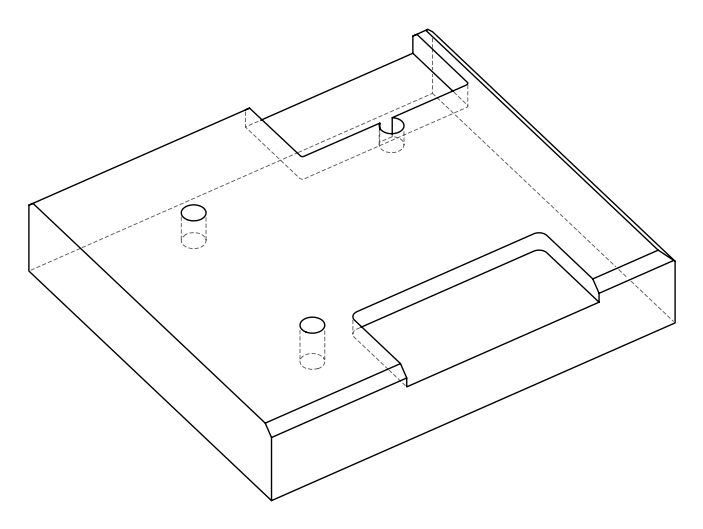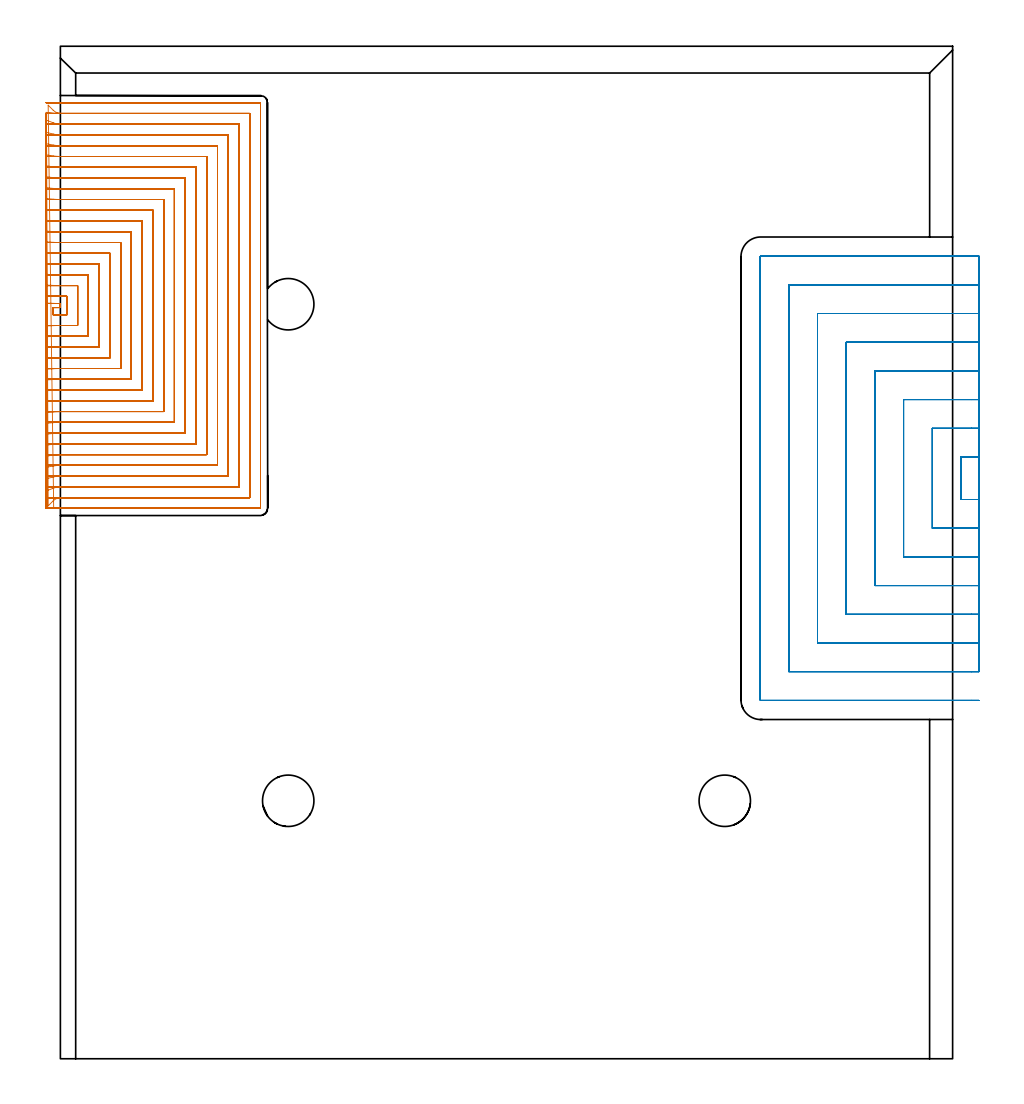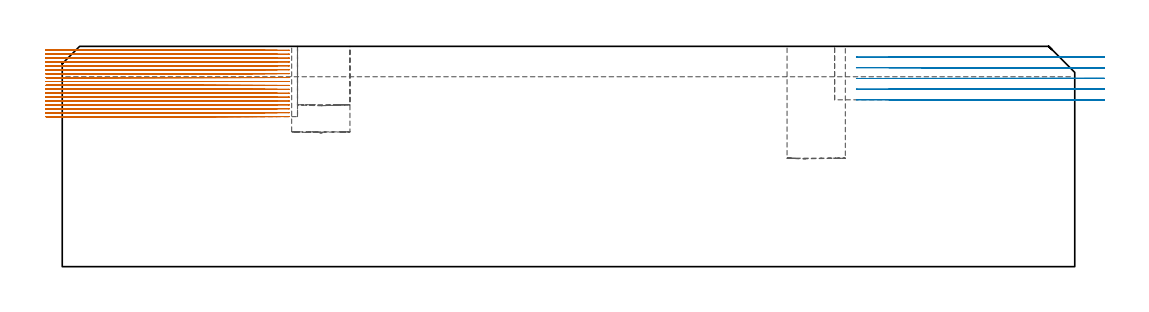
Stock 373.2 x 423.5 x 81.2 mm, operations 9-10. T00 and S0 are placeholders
(PLAN: 10 operations, 3 tool changes, 304 min)
(1 INDEXABLE_INSERT_DRILL_BLIND_HOLE_FROM_SOLID | STEP1POCKET | NXT0302_014 | 0.14 min | 11473 mm3)
(2 INDEXABLE_INSERT_DRILL_BLIND_HOLE_FROM_SOLID_1 | STEP1POCKET_1 | NXT0302_014 | 0.18 min | 14990 mm3)
(3 INDEXABLE_INSERT_DRILL_BLIND_HOLE_FROM_SOLID_2 | STEP1POCKET_2 | NXT0302_014 | 0.1 min | 7846 mm3)
(4 AREA_MILL | FG_CHAMFER_SURFACE | UGT0205_001 | 5.62 min | 4735 mm3)
(5 AREA_MILL_1 | FG_CHAMFER_SURFACE_1 | UGT0205_001 | 4.74 min | 6803 mm3)
(6 AREA_MILL_2 | FG_CHAMFER_SURFACE_2 | UGT0205_001 | 2.55 min | 3940 mm3)
(7 AREA_MILL_3 | FG_CHAMFER_SURFACE_3 | UGT0205_001 | 0.47 min | 478 mm3)
(8 AREA_MILL_4 | FG_CHAMFER_SURFACE_4 | UGT0205_001 | 12.03 min | 22878 mm3)
(9 MILL_SLOT | SLOT_PARTIAL_RECTANGULAR | NXT0201_008 | Follow Part, ap 1.5, ae 75% | 247.3 min | 393852 mm3)
(10 MILL_SLOT_1 | SLOT_PARTIAL_RECTANGULAR_1 | UGT0201_010 | Follow Part, ap 4, ae 75% | 30.84 min | 350801 mm3)
(TOOL NXT0302_014 | Index. Insert Drill 21.5mm [880-D2150L25-03] | D21.5 PA176 FL65 Z2)
(TOOL UGT0205_001 | Chamfer Mill 20 x 3 x 45 deg. | D20 FL50 Z2)
(TOOL NXT0201_008 | ENDMILL 6mm [2P460-0600-NA 1630] | D6 FL26 Z6)
(TOOL UGT0201_010 | End Mill 16 mm | D16 FL22 Z2)
(OP 9 MILL_SLOT)
G17 G21 G94 G90
T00 M6
G54
G17 G0 G90 X-5.998 Y316.075 S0 M3
G43 Z91.2 H1
Z79.761
G94 G1 X-3. Y315.961 F250.
G3 X-0.3 Y315.901 R84. F500.
G1 Y314.199
G3 X-3. Y314.139 R84.
G1 Y311.137
G2 X0.197 Y311.2 R81.
G1 X2.7
Y318.9
X0.198
G2 X-3. Y318.963 R81.
G1 X-5.998 Y319.082 F250.
X-5.997 Y306.508
X-3. Y306.633
G2 X0.197 Y306.7 R76.5 F500.
G1 X7.2
Y323.4
X0.198
G2 X-3. Y323.467 R76.5
G1 X-5.997 Y323.592 F250.
Y301.996
X-3. Y302.129
G2 X0.197 Y302.2 R72. F500.
G1 X11.7
Y327.9
X0.198
G2 X-3. Y327.971 R72.
G1 X-5.997 Y328.104 F250.
Y297.482
X-3. Y297.624
G2 X0.197 Y297.7 R67.5 F500.
G1 X16.2
Y332.4
X0.198
G2 X-3. Y332.476 R67.5
G1 X-5.997 Y332.618 F250.
X-5.996 Y292.967
X-3. Y293.119
G2 X0.197 Y293.2 R63. F500.
G1 X20.7
Y336.9
X0.198
G2 X-3. Y336.981 R63.
G1 X-5.996 Y337.133 F250.
Y288.449
X-3. Y288.613
G2 X0.197 Y288.7 R58.5 F500.
G1 X25.2
Y341.4
X0.198
G2 X-3. Y341.487 R58.5
G1 X-5.996 Y341.651 F250.
X-5.995 Y283.928
X-3. Y284.105
G2 X0.197 Y284.2 R54. F500.
G1 X29.7
Y345.9
X0.198
G2 X-3. Y345.995 R54.
G1 X-5.995 Y346.172 F250.
X-5.994 Y279.403
X-3. Y279.597
G2 X0.197 Y279.7 R49.5 F500.
G1 X34.2
Y350.4
X0.198
G2 X-3. Y350.503 R49.5
G1 X-5.994 Y350.697 F250.
X-5.992 Y274.873
X-3. Y275.086
G2 X0.197 Y275.2 R45. F500.
G1 X38.7
Y354.9
X0.198
G2 X-3. Y355.014 R45.
G1 X-5.992 Y355.227 F250.
X-5.991 Y270.337
X-3. Y270.574
G2 X0.197 Y270.7 R40.5 F500.
G1 X43.2
Y359.4
X0.198
G2 X-3. Y359.526 R40.5
G1 X-5.991 Y359.763 F250.
X-5.988 Y265.791
X-3. Y266.058
G2 X0.197 Y266.2 R36. F500.
G1 X47.7
Y363.9
X0.198
G2 X-3. Y364.042 R36.
G1 X-5.988 Y364.309 F250.
X-5.985 Y261.233
X-3. Y261.537
G2 X0.197 Y261.7 R31.5 F500.
G1 X52.2
Y368.4
X0.198
G2 X-3. Y368.563 R31.5
G1 X-5.985 Y368.867 F250.
X-5.979 Y256.655
X-3. Y257.01
G2 X0.197 Y257.2 R27. F500.
G1 X56.7
Y372.9
X0.198
G2 X-3. Y373.09 R27.
G1 X-5.979 Y373.445 F250.
X-5.97 Y252.046
X-3. Y252.472
G2 X0.197 Y252.7 R22.5 F500.
G1 X61.2
Y377.4
X0.198
G2 X-3. Y377.628 R22.5
G1 X-5.97 Y378.055 F250.
X-5.952 Y247.381
X-3. Y247.914
G2 X0.197 Y248.2 R18. F500.
G1 X65.7
Y381.9
X0.198
G2 X-3. Y382.186 R18.
G1 X-5.952 Y382.719 F250.
X-5.915 Y242.606
X-3. Y243.316
G2 X0.197 Y243.7 R13.5 F500.
G1 X70.2
Y386.4
X0.198
G2 X-3. Y386.784 R13.5
G1 X-5.915 Y387.495 F250.
X-5.804 Y237.548
X-3. Y238.613
G2 X0.197 Y239.2 R9. F500.
G1 X74.7
Y390.9
X0.198
G2 X-3. Y391.487 R9.
G1 X-5.804 Y392.553 F250.
X-5.11 Y231.242
X-2.996 Y233.371
G2 X0.197 Y234.7 R4.5 F500.
G1 X79.2
Y395.4
X0.198
G2 X-2.997 Y396.73 R4.5
G1 X-5.11 Y398.86 F250.
X-2.803 Y230.2 F500.
X0.197 F250.
X83.5 F500.
G3 X83.7 Y230.4 R0.2
G1 Y399.7
G3 X83.5 Y399.9 R0.2
G1 X0.198
X-2.802 F250.
G0 Z91.2
X-6. Y315.925
Z78.322
G1 X-3. Y315.902
G3 X-2.378 Y315.9 R84. F500.
G1 X-0.3
Y314.2
X-2.377
G3 X-3. Y314.198 R84.
G1 Y311.198
G2 X-2.377 Y311.2 R81.
G1 X2.7
Y318.9
X-2.378
G2 X-3. Y318.902 R81.
G1 X-6. Y318.925 F250.
Y306.673
X-3. Y306.697
G2 X-2.377 Y306.7 R76.5 F500.
G1 X7.2
Y323.4
X-2.378
G2 X-3. Y323.403 R76.5
G1 X-6. Y323.427 F250.
Y302.171
X-3. Y302.197
G2 X-2.377 Y302.2 R72. F500.
G1 X11.7
Y327.9
X-2.378
G2 X-3. Y327.903 R72.
G1 X-6. Y327.929 F250.
Y297.669
X-3. Y297.697
G2 X-2.377 Y297.7 R67.5 F500.
G1 X16.2
Y332.4
X-2.378
G2 X-3. Y332.403 R67.5
G1 X-6. Y332.43 F250.
Y293.167
X-3. Y293.197
G2 X-2.377 Y293.2 R63. F500.
G1 X20.7
Y336.9
X-2.378
G2 X-3. Y336.903 R63.
G1 X-6. Y336.933 F250.
Y288.665
X-3. Y288.697
G2 X-2.377 Y288.7 R58.5 F500.
G1 X25.2
Y341.4
X-2.378
G2 X-3. Y341.403 R58.5
G1 X-6. Y341.435 F250.
Y284.162
X-3. Y284.196
G2 X-2.377 Y284.2 R54. F500.
G1 X29.7
Y345.9
X-2.378
G2 X-3. Y345.904 R54.
G1 X-6. Y345.938 F250.
Y279.658
X-3. Y279.696
G2 X-2.377 Y279.7 R49.5 F500.
G1 X34.2
Y350.4
X-2.378
G2 X-3. Y350.404 R49.5
G1 X-6. Y350.442 F250.
Y275.154
X-3. Y275.196
G2 X-2.377 Y275.2 R45. F500.
G1 X38.7
Y354.9
X-2.378
G2 X-3. Y354.904 R45.
G1 X-6. Y354.946 F250.
Y270.649
X-3. Y270.695
G2 X-2.377 Y270.7 R40.5 F500.
G1 X43.2
Y359.4
X-2.378
G2 X-3. Y359.405 R40.5
G1 X-6. Y359.451 F250.
Y266.143
X-3. Y266.195
G2 X-2.377 Y266.2 R36. F500.
G1 X47.7
Y363.9
X-2.378
G2 X-3. Y363.905 R36.
G1 X-6. Y363.957 F250.
X-5.999 Y261.634
X-3. Y261.694
G2 X-2.377 Y261.7 R31.5 F500.
G1 X52.2
Y368.4
X-2.378
G2 X-3. Y368.406 R31.5
G1 X-5.999 Y368.465 F250.
Y257.124
X-3. Y257.193
G2 X-2.377 Y257.2 R27. F500.
G1 X56.7
Y372.9
X-2.378
G2 X-3. Y372.907 R27.
G1 X-5.999 Y372.976 F250.
Y252.608
X-3. Y252.691
G2 X-2.377 Y252.7 R22.5 F500.
G1 X61.2
Y377.4
X-2.378
G2 X-3. Y377.409 R22.5
G1 X-5.999 Y377.491 F250.
X-5.998 Y248.085
X-3. Y248.189
G2 X-2.377 Y248.2 R18. F500.
G1 X65.7
Y381.9
X-2.378
G2 X-3. Y381.911 R18.
G1 X-5.998 Y382.014 F250.
X-5.997 Y243.547
X-3. Y243.686
G2 X-2.377 Y243.7 R13.5 F500.
G1 X70.2
Y386.4
X-2.378
G2 X-3. Y386.414 R13.5
G1 X-5.997 Y386.552 F250.
X-5.993 Y238.971
X-3. Y239.178
G2 X-2.377 Y239.2 R9. F500.
G1 X74.7
Y390.9
X-2.378
G2 X-3. Y390.922 R9.
G1 X-5.993 Y391.129 F250.
X-5.971 Y234.241
X-3. Y234.657
G2 X-2.377 Y234.7 R4.5 F500.
G1 X79.2
Y395.4
X-2.378
G2 X-3. Y395.443 R4.5
G1 X-5.971 Y395.858 F250.
X-5.377 Y230.2
X-2.377
X83.5 F500.
G3 X83.7 Y230.4 R0.2
G1 Y399.7
G3 X83.5 Y399.9 R0.2
G1 X-2.378
X-5.378 F250.
G0 X-6. Y315.901 Z76.883
G1 X-3. Y315.9
X-0.3 F500.
Y314.2
X-3.
Y311.2
X2.7
Y318.9
X-3.
X-6. Y318.901 F250.
Y306.699
X-3. Y306.7
X7.2 F500.
Y323.4
X-3.
X-6. Y323.401 F250.
Y302.199
X-3. Y302.2
X11.7 F500.
Y327.9
X-3.
X-6. Y327.901 F250.
Y297.699
X-3. Y297.7
X16.2 F500.
Y332.4
X-3.
X-6. Y332.401 F250.
Y293.199
X-3. Y293.2
X20.7 F500.
Y336.9
X-3.
X-6. Y336.901 F250.
Y288.699
X-3. Y288.7
X25.2 F500.
Y341.4
X-3.
X-6. Y341.401 F250.
Y284.199
X-3. Y284.2
X29.7 F500.
Y345.9
X-3.
X-6. Y345.901 F250.
Y279.699
X-3. Y279.7
X34.2 F500.
Y350.4
X-3.
X-6. Y350.401 F250.
Y275.199
X-3. Y275.2
X38.7 F500.
Y354.9
X-3.
X-6. Y354.901 F250.
Y270.699
X-3. Y270.7
X43.2 F500.
Y359.4
X-3.
X-6. Y359.401 F250.
Y266.199
X-3. Y266.2
X47.7 F500.
Y363.9
X-3.
X-6. Y363.902 F250.
Y261.699
X-3. Y261.7
X52.2 F500.
Y368.4
X-3.
X-6. Y368.402 F250.
Y257.199
X-3. Y257.2
X56.7 F500.
Y372.9
X-3.
X-6. Y372.902 F250.
Y252.698
X-3. Y252.7
X61.2 F500.
Y377.4
X-3.
X-6. Y377.402 F250.
Y248.198
X-3. Y248.2
X65.7 F500.
Y381.9
X-3.
X-6. Y381.903 F250.
Y243.697
X-3. Y243.7
X70.2 F500.
Y386.4
X-3.
X-6. Y386.404 F250.
Y239.196
X-3. Y239.2
X74.7 F500.
Y390.9
X-3.
X-6. Y390.906 F250.
Y234.691
X-3. Y234.7
X79.2 F500.
Y395.4
X-3.
X-6. Y395.412 F250.
X-5.987 Y230.2
X-2.987
X83.5 F500.
G3 X83.7 Y230.4 R0.2
G1 Y399.7
G3 X83.5 Y399.9 R0.2
G1 X-2.982
X-5.982 F250.
G0 X-6. Y315.9 Z75.444
G1 X-3.
X-0.3 F500.
Y314.2
X-3.
Y311.2
X2.7
Y318.9
X-3.
X-6. F250.
Y306.7
X-3.
X7.2 F500.
Y323.4
X-3.
X-6. F250.
Y302.2
X-3.
X11.7 F500.
Y327.9
X-3.
X-6. F250.
Y297.7
X-3.
X16.2 F500.
Y332.4
X-3.
X-6. F250.
Y293.2
X-3.
X20.7 F500.
Y336.9
X-3.
X-6. F250.
Y288.7
X-3.
X25.2 F500.
Y341.4
X-3.
X-6. F250.
Y284.2
X-3.
X29.7 F500.
Y345.9
X-3.
X-6. F250.
Y279.7
X-3.
X34.2 F500.
Y350.4
X-3.
X-6. F250.
Y275.2
X-3.
X38.7 F500.
Y354.9
X-3.
X-6. F250.
Y270.7
X-3.
X43.2 F500.
Y359.4
X-3.
X-6. F250.
Y266.2
X-3.
X47.7 F500.
Y363.9
X-3.
X-6. F250.
Y261.7
X-3.
X52.2 F500.
Y368.4
X-3.
X-6. F250.
Y257.2
X-3.
X56.7 F500.
Y372.9
X-3.
X-6. F250.
Y252.7
X-3.
X61.2 F500.
Y377.4
X-3.
X-6. F250.
Y248.2
X-3.
X65.7 F500.
Y381.9
X-3.
X-6. F250.
Y243.7
X-3.
X70.2 F500.
Y386.4
X-3.
X-6. F250.
Y239.2
X-3.
X74.7 F500.
Y390.9
X-3.
X-6. F250.
Y234.7
X-3.
X79.2 F500.
Y395.4
X-3.
X-6. F250.
Y230.2
X-3.
X83.5 F500.
G3 X83.7 Y230.4 R0.2
G1 Y399.7
G3 X83.5 Y399.9 R0.2
G1 X-3.
X-6. F250.
G0 Y315.9 Z74.005
G1 X-3.
X-0.3 F500.
Y314.2
X-3.
Y311.2
X2.7
Y318.9
X-3.
X-6. F250.
Y306.7
X-3.
X7.2 F500.
Y323.4
X-3.
X-6. F250.
Y302.2
X-3.
X11.7 F500.
Y327.9
X-3.
X-6. F250.
Y297.7
X-3.
X16.2 F500.
Y332.4
X-3.
X-6. F250.
Y293.2
X-3.
X20.7 F500.
Y336.9
X-3.
X-6. F250.
Y288.7
X-3.
X25.2 F500.
Y341.4
X-3.
X-6. F250.
Y284.2
X-3.
X29.7 F500.
Y345.9
X-3.
X-6. F250.
Y279.7
X-3.
X34.2 F500.
Y350.4
X-3.
X-6. F250.
Y275.2
X-3.
X38.7 F500.
Y354.9
X-3.
X-6. F250.
Y270.7
X-3.
X43.2 F500.
Y359.4
X-3.
X-6. F250.
Y266.2
X-3.
X47.7 F500.
Y363.9
X-3.
X-6. F250.
Y261.7
X-3.
X52.2 F500.
Y368.4
X-3.
X-6. F250.
Y257.2
X-3.
X56.7 F500.
Y372.9
X-3.
X-6. F250.
Y252.7
X-3.
X61.2 F500.
Y377.4
X-3.
X-6. F250.
Y248.2
X-3.
X65.7 F500.
Y381.9
X-3.
X-6. F250.
Y243.7
X-3.
X70.2 F500.
Y386.4
X-3.
X-6. F250.
Y239.2
X-3.
X74.7 F500.
Y390.9
X-3.
X-6. F250.
Y234.7
X-3.
X79.2 F500.
Y395.4
X-3.
X-6. F250.
Y230.2
X-3.
X83.5 F500.
G3 X83.7 Y230.4 R0.2
G1 Y399.7
G3 X83.5 Y399.9 R0.2
G1 X-3.
X-6. F250.
G0 Y315.9 Z72.567
G1 X-3.
X-0.3 F500.
Y314.2
X-3.
Y311.2
X2.7
Y318.9
X-3.
X-6. F250.
Y306.7
X-3.
X7.2 F500.
Y323.4
X-3.
X-6. F250.
Y302.2
X-3.
X11.7 F500.
Y327.9
X-3.
X-6. F250.
Y297.7
X-3.
X16.2 F500.
Y332.4
X-3.
X-6. F250.
Y293.2
X-3.
X20.7 F500.
Y336.9
X-3.
X-6. F250.
Y288.7
X-3.
X25.2 F500.
Y341.4
X-3.
X-6. F250.
Y284.2
X-3.
X29.7 F500.
Y345.9
X-3.
X-6. F250.
Y279.7
X-3.
X34.2 F500.
Y350.4
X-3.
X-6. F250.
Y275.2
X-3.
X38.7 F500.
Y354.9
X-3.
X-6. F250.
Y270.7
X-3.
X43.2 F500.
Y359.4
X-3.
X-6. F250.
Y266.2
X-3.
X47.7 F500.
Y363.9
X-3.
X-6. F250.
Y261.7
X-3.
X52.2 F500.
Y368.4
X-3.
X-6. F250.
Y257.2
X-3.
X56.7 F500.
Y372.9
X-3.
X-6. F250.
Y252.7
X-3.
X61.2 F500.
Y377.4
X-3.
X-6. F250.
Y248.2
X-3.
X65.7 F500.
Y381.9
X-3.
X-6. F250.
Y243.7
X-3.
X70.2 F500.
Y386.4
X-3.
X-6. F250.
Y239.2
X-3.
X74.7 F500.
Y390.9
X-3.
X-6. F250.
Y234.7
X-3.
X79.2 F500.
Y395.4
X-3.
X-6. F250.
Y230.2
X-3.
X83.5 F500.
G3 X83.7 Y230.4 R0.2
G1 Y399.7
G3 X83.5 Y399.9 R0.2
G1 X-3.
X-6. F250.
G0 Y315.9 Z71.128
G1 X-3.
X-0.3 F500.
Y314.2
X-3.
Y311.2
X2.7
Y318.9
X-3.
X-6. F250.
Y306.7
X-3.
X7.2 F500.
Y323.4
X-3.
X-6. F250.
Y302.2
X-3.
X11.7 F500.
Y327.9
X-3.
X-6. F250.
Y297.7
X-3.
X16.2 F500.
Y332.4
X-3.
X-6. F250.
Y293.2
X-3.
X20.7 F500.
Y336.9
X-3.
X-6. F250.
Y288.7
X-3.
X25.2 F500.
Y341.4
X-3.
X-6. F250.
Y284.2
X-3.
X29.7 F500.
Y345.9
X-3.
X-6. F250.
Y279.7
X-3.
X34.2 F500.
Y350.4
X-3.
X-6. F250.
Y275.2
X-3.
X38.7 F500.
Y354.9
X-3.
X-6. F250.
Y270.7
X-3.
X43.2 F500.
Y359.4
X-3.
X-6. F250.
Y266.2
X-3.
X47.7 F500.
Y363.9
X-3.
X-6. F250.
Y261.7
X-3.
X52.2 F500.
Y368.4
X-3.
X-6. F250.
Y257.2
X-3.
X56.7 F500.
Y372.9
X-3.
X-6. F250.
Y252.7
X-3.
X61.2 F500.
Y377.4
X-3.
X-6. F250.
Y248.2
X-3.
X65.7 F500.
Y381.9
X-3.
X-6. F250.
Y243.7
X-3.
X70.2 F500.
Y386.4
X-3.
X-6. F250.
Y239.2
X-3.
X74.7 F500.
Y390.9
X-3.
X-6. F250.
Y234.7
X-3.
X79.2 F500.
Y395.4
X-3.
X-6. F250.
Y230.2
X-3.
X83.5 F500.
G3 X83.7 Y230.4 R0.2
G1 Y399.7
G3 X83.5 Y399.9 R0.2
G1 X-3.
X-6. F250.
G0 Y315.9 Z69.689
G1 X-3.
X-0.3 F500.
Y314.2
X-3.
Y311.2
X2.7
Y318.9
X-3.
X-6. F250.
Y306.7
X-3.
X7.2 F500.
Y323.4
X-3.
X-6. F250.
Y302.2
X-3.
X11.7 F500.
Y327.9
X-3.
X-6. F250.
Y297.7
X-3.
X16.2 F500.
Y332.4
X-3.
X-6. F250.
Y293.2
X-3.
X20.7 F500.
Y336.9
X-3.
X-6. F250.
Y288.7
X-3.
X25.2 F500.
Y341.4
X-3.
X-6. F250.
Y284.2
X-3.
X29.7 F500.
Y345.9
X-3.
X-6. F250.
Y279.7
X-3.
X34.2 F500.
Y350.4
X-3.
X-6. F250.
Y275.2
X-3.
X38.7 F500.
Y354.9
X-3.
X-6. F250.
Y270.7
X-3.
X43.2 F500.
Y359.4
X-3.
X-6. F250.
Y266.2
X-3.
X47.7 F500.
Y363.9
X-3.
X-6. F250.
Y261.7
X-3.
X52.2 F500.
Y368.4
X-3.
X-6. F250.
Y257.2
X-3.
X56.7 F500.
Y372.9
X-3.
X-6. F250.
Y252.7
X-3.
X61.2 F500.
Y377.4
X-3.
X-6. F250.
Y248.2
X-3.
X65.7 F500.
Y381.9
X-3.
X-6. F250.
Y243.7
X-3.
X70.2 F500.
Y386.4
X-3.
X-6. F250.
Y239.2
X-3.
X74.7 F500.
Y390.9
X-3.
X-6. F250.
Y234.7
X-3.
X79.2 F500.
Y395.4
X-3.
X-6. F250.
Y230.2
X-3.
X83.5 F500.
G3 X83.7 Y230.4 R0.2
G1 Y399.7
G3 X83.5 Y399.9 R0.2
G1 X-3.
X-6. F250.
G0 Y315.9 Z68.25
G1 X-3.
X-0.3 F500.
Y314.2
X-3.
Y311.2
X2.7
Y318.9
X-3.
X-6. F250.
Y306.7
X-3.
X7.2 F500.
Y323.4
X-3.
X-6. F250.
Y302.2
X-3.
X11.7 F500.
Y327.9
X-3.
X-6. F250.
Y297.7
X-3.
X16.2 F500.
Y332.4
X-3.
X-6. F250.
Y293.2
X-3.
X20.7 F500.
Y336.9
X-3.
X-6. F250.
Y288.7
X-3.
X25.2 F500.
Y341.4
X-3.
X-6. F250.
Y284.2
X-3.
X29.7 F500.
Y345.9
X-3.
X-6. F250.
Y279.7
X-3.
X34.2 F500.
Y350.4
X-3.
X-6. F250.
Y275.2
X-3.
X38.7 F500.
Y354.9
X-3.
X-6. F250.
Y270.7
X-3.
X43.2 F500.
Y359.4
X-3.
X-6. F250.
Y266.2
X-3.
X47.7 F500.
Y363.9
X-3.
X-6. F250.
Y261.7
X-3.
X52.2 F500.
Y368.4
X-3.
X-6. F250.
Y257.2
X-3.
X56.7 F500.
Y372.9
X-3.
X-6. F250.
Y252.7
X-3.
X61.2 F500.
Y377.4
X-3.
X-6. F250.
Y248.2
X-3.
X65.7 F500.
Y381.9
X-3.
X-6. F250.
Y243.7
X-3.
X70.2 F500.
Y386.4
X-3.
X-6. F250.
Y239.2
X-3.
X74.7 F500.
Y390.9
X-3.
X-6. F250.
Y234.7
X-3.
X79.2 F500.
Y395.4
X-3.
X-6. F250.
Y230.2
X-3.
X83.5 F500.
G3 X83.7 Y230.4 R0.2
G1 Y399.7
G3 X83.5 Y399.9 R0.2
G1 X-3.
X-6. F250.
G0 Y315.9 Z66.811
G1 X-3.
X-0.3 F500.
Y314.2
X-3.
Y311.2
X2.7
Y318.9
X-3.
X-6. F250.
Y306.7
X-3.
X7.2 F500.
Y323.4
X-3.
X-6. F250.
Y302.2
X-3.
X11.7 F500.
Y327.9
X-3.
X-6. F250.
Y297.7
X-3.
X16.2 F500.
Y332.4
X-3.
X-6. F250.
Y293.2
X-3.
X20.7 F500.
Y336.9
X-3.
X-6. F250.
Y288.7
X-3.
X25.2 F500.
Y341.4
X-3.
X-6. F250.
Y284.2
X-3.
X29.7 F500.
Y345.9
X-3.
X-6. F250.
Y279.7
X-3.
X34.2 F500.
Y350.4
X-3.
X-6. F250.
Y275.2
X-3.
X38.7 F500.
Y354.9
X-3.
X-6. F250.
Y270.7
X-3.
X43.2 F500.
Y359.4
X-3.
X-6. F250.
Y266.2
X-3.
X47.7 F500.
Y363.9
X-3.
X-6. F250.
Y261.7
X-3.
X52.2 F500.
Y368.4
X-3.
X-6. F250.
Y257.2
X-3.
X56.7 F500.
Y372.9
X-3.
X-6. F250.
Y252.7
X-3.
X61.2 F500.
Y377.4
X-3.
X-6. F250.
Y248.2
X-3.
X65.7 F500.
Y381.9
X-3.
X-6. F250.
Y243.7
X-3.
X70.2 F500.
Y386.4
X-3.
X-6. F250.
Y239.2
X-3.
X74.7 F500.
Y390.9
X-3.
X-6. F250.
Y234.7
X-3.
X79.2 F500.
Y395.4
X-3.
X-6. F250.
Y230.2
X-3.
X83.5 F500.
G3 X83.7 Y230.4 R0.2
G1 Y399.7
G3 X83.5 Y399.9 R0.2
G1 X-3.
X-6. F250.
G0 Y315.9 Z65.372
G1 X-3.
X-0.3 F500.
Y314.2
X-3.
Y311.2
X2.7
Y318.9
X-3.
X-6. F250.
Y306.7
X-3.
X7.2 F500.
Y323.4
X-3.
X-6. F250.
Y302.2
X-3.
X11.7 F500.
Y327.9
X-3.
X-6. F250.
Y297.7
X-3.
X16.2 F500.
Y332.4
X-3.
X-6. F250.
Y293.2
X-3.
X20.7 F500.
Y336.9
X-3.
X-6. F250.
Y288.7
X-3.
X25.2 F500.
Y341.4
X-3.
X-6. F250.
Y284.2
X-3.
X29.7 F500.
Y345.9
X-3.
X-6. F250.
Y279.7
X-3.
X34.2 F500.
Y350.4
X-3.
X-6. F250.
Y275.2
X-3.
X38.7 F500.
Y354.9
X-3.
X-6. F250.
Y270.7
X-3.
X43.2 F500.
Y359.4
X-3.
X-6. F250.
Y266.2
X-3.
X47.7 F500.
Y363.9
X-3.
X-6. F250.
Y261.7
X-3.
X52.2 F500.
Y368.4
X-3.
X-6. F250.
Y257.2
X-3.
X56.7 F500.
Y372.9
X-3.
X-6. F250.
Y252.7
X-3.
X61.2 F500.
Y377.4
X-3.
X-6. F250.
Y248.2
X-3.
X65.7 F500.
Y381.9
X-3.
X-6. F250.
Y243.7
X-3.
X70.2 F500.
Y386.4
X-3.
X-6. F250.
Y239.2
X-3.
X74.7 F500.
Y390.9
X-3.
X-6. F250.
Y234.7
X-3.
X79.2 F500.
Y395.4
X-3.
X-6. F250.
Y230.2
X-3.
X83.5 F500.
G3 X83.7 Y230.4 R0.2
G1 Y399.7
G3 X83.5 Y399.9 R0.2
G1 X-3.
X-6. F250.
G0 Y315.9 Z63.933
G1 X-3.
X-0.3 F500.
Y314.2
X-3.
Y311.2
X2.7
Y318.9
X-3.
X-6. F250.
Y306.7
X-3.
X7.2 F500.
Y323.4
X-3.
X-6. F250.
Y302.2
X-3.
X11.7 F500.
Y327.9
X-3.
X-6. F250.
Y297.7
X-3.
X16.2 F500.
Y332.4
X-3.
X-6. F250.
Y293.2
X-3.
X20.7 F500.
Y336.9
X-3.
X-6. F250.
Y288.7
X-3.
X25.2 F500.
Y341.4
X-3.
X-6. F250.
Y284.2
X-3.
X29.7 F500.
Y345.9
X-3.
X-6. F250.
Y279.7
X-3.
X34.2 F500.
Y350.4
X-3.
X-6. F250.
Y275.2
X-3.
X38.7 F500.
Y354.9
X-3.
X-6. F250.
Y270.7
X-3.
X43.2 F500.
Y359.4
X-3.
X-6. F250.
Y266.2
X-3.
X47.7 F500.
Y363.9
X-3.
X-6. F250.
Y261.7
X-3.
X52.2 F500.
Y368.4
X-3.
X-6. F250.
Y257.2
X-3.
X56.7 F500.
Y372.9
X-3.
X-6. F250.
Y252.7
X-3.
X61.2 F500.
Y377.4
X-3.
X-6. F250.
Y248.2
X-3.
X65.7 F500.
Y381.9
X-3.
X-6. F250.
Y243.7
X-3.
X70.2 F500.
Y386.4
X-3.
X-6. F250.
Y239.2
X-3.
X74.7 F500.
Y390.9
X-3.
X-6. F250.
Y234.7
X-3.
X79.2 F500.
Y395.4
X-3.
X-6. F250.
Y230.2
X-3.
X83.5 F500.
G3 X83.7 Y230.4 R0.2
G1 Y399.7
G3 X83.5 Y399.9 R0.2
G1 X-3.
X-6. F250.
G0 Y315.9 Z62.494
G1 X-3.
X-0.3 F500.
Y314.2
X-3.
Y311.2
X2.7
Y318.9
X-3.
X-6. F250.
Y306.7
X-3.
X7.2 F500.
Y323.4
X-3.
X-6. F250.
Y302.2
X-3.
X11.7 F500.
Y327.9
X-3.
X-6. F250.
Y297.7
X-3.
X16.2 F500.
Y332.4
X-3.
X-6. F250.
Y293.2
X-3.
X20.7 F500.
Y336.9
X-3.
X-6. F250.
Y288.7
X-3.
X25.2 F500.
Y341.4
X-3.
X-6. F250.
Y284.2
X-3.
X29.7 F500.
Y345.9
X-3.
X-6. F250.
Y279.7
X-3.
X34.2 F500.
Y350.4
X-3.
X-6. F250.
Y275.2
X-3.
X38.7 F500.
Y354.9
X-3.
X-6. F250.
Y270.7
X-3.
X43.2 F500.
Y359.4
X-3.
X-6. F250.
Y266.2
X-3.
X47.7 F500.
Y363.9
X-3.
X-6. F250.
Y261.7
X-3.
X52.2 F500.
Y368.4
X-3.
X-6. F250.
Y257.2
X-3.
X56.7 F500.
Y372.9
X-3.
X-6. F250.
Y252.7
X-3.
X61.2 F500.
Y377.4
X-3.
X-6. F250.
Y248.2
X-3.
X65.7 F500.
Y381.9
X-3.
X-6. F250.
Y243.7
X-3.
X70.2 F500.
Y386.4
X-3.
X-6. F250.
Y239.2
X-3.
X74.7 F500.
Y390.9
X-3.
X-6. F250.
Y234.7
X-3.
X79.2 F500.
Y395.4
X-3.
X-6. F250.
Y230.2
X-3.
X83.5 F500.
G3 X83.7 Y230.4 R0.2
G1 Y399.7
G3 X83.5 Y399.9 R0.2
G1 X-3.
X-6. F250.
G0 Y315.9 Z61.056
G1 X-3.
X-0.3 F500.
Y314.2
X-3.
Y311.2
X2.7
Y318.9
X-3.
X-6. F250.
Y306.7
X-3.
X7.2 F500.
Y323.4
X-3.
X-6. F250.
Y302.2
X-3.
X11.7 F500.
Y327.9
X-3.
X-6. F250.
Y297.7
X-3.
X16.2 F500.
Y332.4
X-3.
X-6. F250.
Y293.2
X-3.
X20.7 F500.
Y336.9
X-3.
X-6. F250.
Y288.7
X-3.
X25.2 F500.
Y341.4
X-3.
X-6. F250.
Y284.2
X-3.
X29.7 F500.
Y345.9
X-3.
X-6. F250.
Y279.7
X-3.
X34.2 F500.
Y350.4
X-3.
X-6. F250.
Y275.2
X-3.
X38.7 F500.
Y354.9
X-3.
X-6. F250.
Y270.7
X-3.
X43.2 F500.
Y359.4
X-3.
X-6. F250.
Y266.2
X-3.
X47.7 F500.
Y363.9
X-3.
X-6. F250.
Y261.7
X-3.
X52.2 F500.
Y368.4
X-3.
X-6. F250.
Y257.2
X-3.
X56.7 F500.
Y372.9
X-3.
X-6. F250.
Y252.7
X-3.
X61.2 F500.
Y377.4
X-3.
X-6. F250.
Y248.2
X-3.
X65.7 F500.
Y381.9
X-3.
X-6. F250.
Y243.7
X-3.
X70.2 F500.
Y386.4
X-3.
X-6. F250.
Y239.2
X-3.
X74.7 F500.
Y390.9
X-3.
X-6. F250.
Y234.7
X-3.
X79.2 F500.
Y395.4
X-3.
X-6. F250.
Y230.2
X-3.
X83.5 F500.
G3 X83.7 Y230.4 R0.2
G1 Y399.7
G3 X83.5 Y399.9 R0.2
G1 X-3.
X-6. F250.
G0 Y315.9 Z59.617
G1 X-3.
X-0.3 F500.
Y314.2
X-3.
Y311.2
X2.7
Y318.9
X-3.
X-6. F250.
Y306.7
X-3.
X7.2 F500.
Y323.4
X-3.
X-6. F250.
Y302.2
X-3.
X11.7 F500.
Y327.9
X-3.
X-6. F250.
Y297.7
X-3.
X16.2 F500.
Y332.4
X-3.
X-6. F250.
Y293.2
X-3.
X20.7 F500.
Y336.9
X-3.
X-6. F250.
Y288.7
X-3.
X25.2 F500.
Y341.4
X-3.
X-6. F250.
Y284.2
X-3.
X29.7 F500.
Y345.9
X-3.
X-6. F250.
Y279.7
X-3.
X34.2 F500.
Y350.4
X-3.
X-6. F250.
Y275.2
X-3.
X38.7 F500.
Y354.9
X-3.
X-6. F250.
Y270.7
X-3.
X43.2 F500.
Y359.4
X-3.
X-6. F250.
Y266.2
X-3.
X47.7 F500.
Y363.9
X-3.
X-6. F250.
Y261.7
X-3.
X52.2 F500.
Y368.4
X-3.
X-6. F250.
Y257.2
X-3.
X56.7 F500.
Y372.9
X-3.
X-6. F250.
Y252.7
X-3.
X61.2 F500.
Y377.4
X-3.
X-6. F250.
Y248.2
X-3.
X65.7 F500.
Y381.9
X-3.
X-6. F250.
Y243.7
X-3.
X70.2 F500.
Y386.4
X-3.
X-6. F250.
Y239.2
X-3.
X74.7 F500.
Y390.9
X-3.
X-6. F250.
Y234.7
X-3.
X79.2 F500.
Y395.4
X-3.
X-6. F250.
Y230.2
X-3.
X83.5 F500.
G3 X83.7 Y230.4 R0.2
G1 Y399.7
G3 X83.5 Y399.9 R0.2
G1 X-3.
X-6. F250.
G0 Y315.9 Z58.178
G1 X-3.
X-0.3 F500.
Y314.2
X-3.
Y311.2
X2.7
Y318.9
X-3.
X-6. F250.
Y306.7
X-3.
X7.2 F500.
Y323.4
X-3.
X-6. F250.
Y302.2
X-3.
X11.7 F500.
Y327.9
X-3.
X-6. F250.
Y297.7
X-3.
X16.2 F500.
Y332.4
X-3.
X-6. F250.
Y293.2
X-3.
X20.7 F500.
Y336.9
X-3.
X-6. F250.
Y288.7
X-3.
X25.2 F500.
Y341.4
X-3.
X-6. F250.
Y284.2
X-3.
X29.7 F500.
Y345.9
X-3.
X-6. F250.
Y279.7
X-3.
X34.2 F500.
Y350.4
X-3.
X-6. F250.
Y275.2
X-3.
X38.7 F500.
Y354.9
X-3.
X-6. F250.
Y270.7
X-3.
X43.2 F500.
Y359.4
X-3.
X-6. F250.
Y266.2
X-3.
X47.7 F500.
Y363.9
X-3.
X-6. F250.
Y261.7
X-3.
X52.2 F500.
Y368.4
X-3.
X-6. F250.
Y257.2
X-3.
X56.7 F500.
Y372.9
X-3.
X-6. F250.
Y252.7
X-3.
X61.2 F500.
Y377.4
X-3.
X-6. F250.
Y248.2
X-3.
X65.7 F500.
Y381.9
X-3.
X-6. F250.
Y243.7
X-3.
X70.2 F500.
Y386.4
X-3.
X-6. F250.
Y239.2
X-3.
X74.7 F500.
Y390.9
X-3.
X-6. F250.
Y234.7
X-3.
X79.2 F500.
Y395.4
X-3.
X-6. F250.
Y230.2
X-3.
X83.5 F500.
G3 X83.7 Y230.4 R0.2
G1 Y399.7
G3 X83.5 Y399.9 R0.2
G1 X-3.
X-6. F250.
G0 Y315.9 Z56.739
G1 X-3.
X-0.3 F500.
Y314.2
X-3.
Y311.2
X2.7
Y318.9
X-3.
X-6. F250.
Y306.7
X-3.
X7.2 F500.
Y323.4
X-3.
X-6. F250.
Y302.2
X-3.
X11.7 F500.
Y327.9
X-3.
X-6. F250.
Y297.7
X-3.
X16.2 F500.
Y332.4
X-3.
X-6. F250.
Y293.2
X-3.
X20.7 F500.
Y336.9
X-3.
X-6. F250.
Y288.7
X-3.
X25.2 F500.
Y341.4
X-3.
X-6. F250.
Y284.2
X-3.
X29.7 F500.
Y345.9
X-3.
X-6. F250.
Y279.7
X-3.
X34.2 F500.
Y350.4
X-3.
X-6. F250.
Y275.2
X-3.
X38.7 F500.
Y354.9
X-3.
X-6. F250.
Y270.7
X-3.
X43.2 F500.
Y359.4
X-3.
X-6. F250.
Y266.2
X-3.
X47.7 F500.
Y363.9
X-3.
X-6. F250.
Y261.7
X-3.
X52.2 F500.
Y368.4
X-3.
X-6. F250.
Y257.2
X-3.
X56.7 F500.
Y372.9
X-3.
X-6. F250.
Y252.7
X-3.
X61.2 F500.
Y377.4
X-3.
X-6. F250.
Y248.2
X-3.
X65.7 F500.
Y381.9
X-3.
X-6. F250.
Y243.7
X-3.
X70.2 F500.
Y386.4
X-3.
X-6. F250.
Y239.2
X-3.
X74.7 F500.
Y390.9
X-3.
X-6. F250.
Y234.7
X-3.
X79.2 F500.
Y395.4
X-3.
X-6. F250.
Y230.2
X-3.
X83.5 F500.
G3 X83.7 Y230.4 R0.2
G1 Y399.7
G3 X83.5 Y399.9 R0.2
G1 X-3.
X-6. F250.
G0 Y315.9 Z55.3
G1 X-3.
X-0.3 F500.
Y314.2
X-3.
Y311.2
X2.7
Y318.9
X-3.
X-6. F250.
Y306.7
X-3.
X7.2 F500.
Y323.4
X-3.
X-6. F250.
Y302.2
X-3.
X11.7 F500.
Y327.9
X-3.
X-6. F250.
Y297.7
X-3.
X16.2 F500.
Y332.4
X-3.
X-6. F250.
Y293.2
X-3.
X20.7 F500.
Y336.9
X-3.
X-6. F250.
Y288.7
X-3.
X25.2 F500.
Y341.4
X-3.
X-6. F250.
Y284.2
X-3.
X29.7 F500.
Y345.9
X-3.
X-6. F250.
Y279.7
X-3.
X34.2 F500.
Y350.4
X-3.
X-6. F250.
Y275.2
X-3.
X38.7 F500.
Y354.9
X-3.
X-6. F250.
Y270.7
X-3.
X43.2 F500.
Y359.4
X-3.
X-6. F250.
Y266.2
X-3.
X47.7 F500.
Y363.9
X-3.
X-6. F250.
Y261.7
X-3.
X52.2 F500.
Y368.4
X-3.
X-6. F250.
Y257.2
X-3.
X56.7 F500.
Y372.9
X-3.
X-6. F250.
Y252.7
X-3.
X61.2 F500.
Y377.4
X-3.
X-6. F250.
Y248.2
X-3.
X65.7 F500.
Y381.9
X-3.
X-6. F250.
Y243.7
X-3.
X70.2 F500.
Y386.4
X-3.
X-6. F250.
Y239.2
X-3.
X74.7 F500.
Y390.9
X-3.
X-6. F250.
Y234.7
X-3.
X79.2 F500.
Y395.4
X-3.
X-6. F250.
Y230.2
X-3.
X83.5 F500.
G3 X83.7 Y230.4 R0.2
G1 Y399.7
G3 X83.5 Y399.9 R0.2
G1 X-3.
X-6. F250.
G0 Z91.2
M5
M2
(OP 10 MILL_SLOT_1)
G17 G21 G94 G90
T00 M6
G54
G17 G0 G90 X384.2 Y251.7 S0 M3
G43 Z91.2 H0
Z77.26
G94 G1 X381.2 F250.
X376.7 F500.
Y233.9
X381.2
X384.2 F250.
Y263.7
X381.2
X364.7 F500.
Y221.9
X381.2
X384.2 F250.
Y275.7
X381.2
X352.7 F500.
Y209.9
X381.2
X384.2 F250.
Y287.7
X381.2
X340.7 F500.
Y197.9
X381.2
X384.2 F250.
Y299.7
X381.2
X328.7 F500.
Y185.9
X381.2
X384.2 F250.
Y311.7
X381.2
X316.7 F500.
Y173.9
X381.2
X384.2 F250.
Y323.7
X381.2
X304.7 F500.
Y161.9
X381.2
X384.2 F250.
Y335.7
X381.2
X292.9 F500.
G3 X292.7 Y335.5 R0.2
G1 Y150.1
G3 X292.9 Y149.9 R0.2
G1 X381.2
X384.2 F250.
G0 Y251.7 Z73.32
G1 X381.2
X376.7 F500.
Y233.9
X381.2
X384.2 F250.
Y263.7
X381.2
X364.7 F500.
Y221.9
X381.2
X384.2 F250.
Y275.7
X381.2
X352.7 F500.
Y209.9
X381.2
X384.2 F250.
Y287.7
X381.2
X340.7 F500.
Y197.9
X381.2
X384.2 F250.
Y299.7
X381.2
X328.7 F500.
Y185.9
X381.2
X384.2 F250.
Y311.7
X381.2
X316.7 F500.
Y173.9
X381.2
X384.2 F250.
Y323.7
X381.2
X304.7 F500.
Y161.9
X381.2
X384.2 F250.
Y335.7
X381.2
X292.9 F500.
G3 X292.7 Y335.5 R0.2
G1 Y150.1
G3 X292.9 Y149.9 R0.2
G1 X381.2
X384.2 F250.
G0 Y251.7 Z69.38
G1 X381.2
X376.7 F500.
Y233.9
X381.2
X384.2 F250.
Y263.7
X381.2
X364.7 F500.
Y221.9
X381.2
X384.2 F250.
Y275.7
X381.2
X352.7 F500.
Y209.9
X381.2
X384.2 F250.
Y287.7
X381.2
X340.7 F500.
Y197.9
X381.2
X384.2 F250.
Y299.7
X381.2
X328.7 F500.
Y185.9
X381.2
X384.2 F250.
Y311.7
X381.2
X316.7 F500.
Y173.9
X381.2
X384.2 F250.
Y323.7
X381.2
X304.7 F500.
Y161.9
X381.2
X384.2 F250.
Y335.7
X381.2
X292.9 F500.
G3 X292.7 Y335.5 R0.2
G1 Y150.1
G3 X292.9 Y149.9 R0.2
G1 X381.2
X384.2 F250.
G0 Y251.7 Z65.44
G1 X381.2
X376.7 F500.
Y233.9
X381.2
X384.2 F250.
Y263.7
X381.2
X364.7 F500.
Y221.9
X381.2
X384.2 F250.
Y275.7
X381.2
X352.7 F500.
Y209.9
X381.2
X384.2 F250.
Y287.7
X381.2
X340.7 F500.
Y197.9
X381.2
X384.2 F250.
Y299.7
X381.2
X328.7 F500.
Y185.9
X381.2
X384.2 F250.
Y311.7
X381.2
X316.7 F500.
Y173.9
X381.2
X384.2 F250.
Y323.7
X381.2
X304.7 F500.
Y161.9
X381.2
X384.2 F250.
Y335.7
X381.2
X292.9 F500.
G3 X292.7 Y335.5 R0.2
G1 Y150.1
G3 X292.9 Y149.9 R0.2
G1 X381.2
X384.2 F250.
G0 Y251.7 Z61.5
G1 X381.2
X376.7 F500.
Y233.9
X381.2
X384.2 F250.
Y263.7
X381.2
X364.7 F500.
Y221.9
X381.2
X384.2 F250.
Y275.7
X381.2
X352.7 F500.
Y209.9
X381.2
X384.2 F250.
Y287.7
X381.2
X340.7 F500.
Y197.9
X381.2
X384.2 F250.
Y299.7
X381.2
X328.7 F500.
Y185.9
X381.2
X384.2 F250.
Y311.7
X381.2
X316.7 F500.
Y173.9
X381.2
X384.2 F250.
Y323.7
X381.2
X304.7 F500.
Y161.9
X381.2
X384.2 F250.
Y335.7
X381.2
X292.9 F500.
G3 X292.7 Y335.5 R0.2
G1 Y150.1
G3 X292.9 Y149.9 R0.2
G1 X381.2
X384.2 F250.
G0 Z91.2
M5
M2
